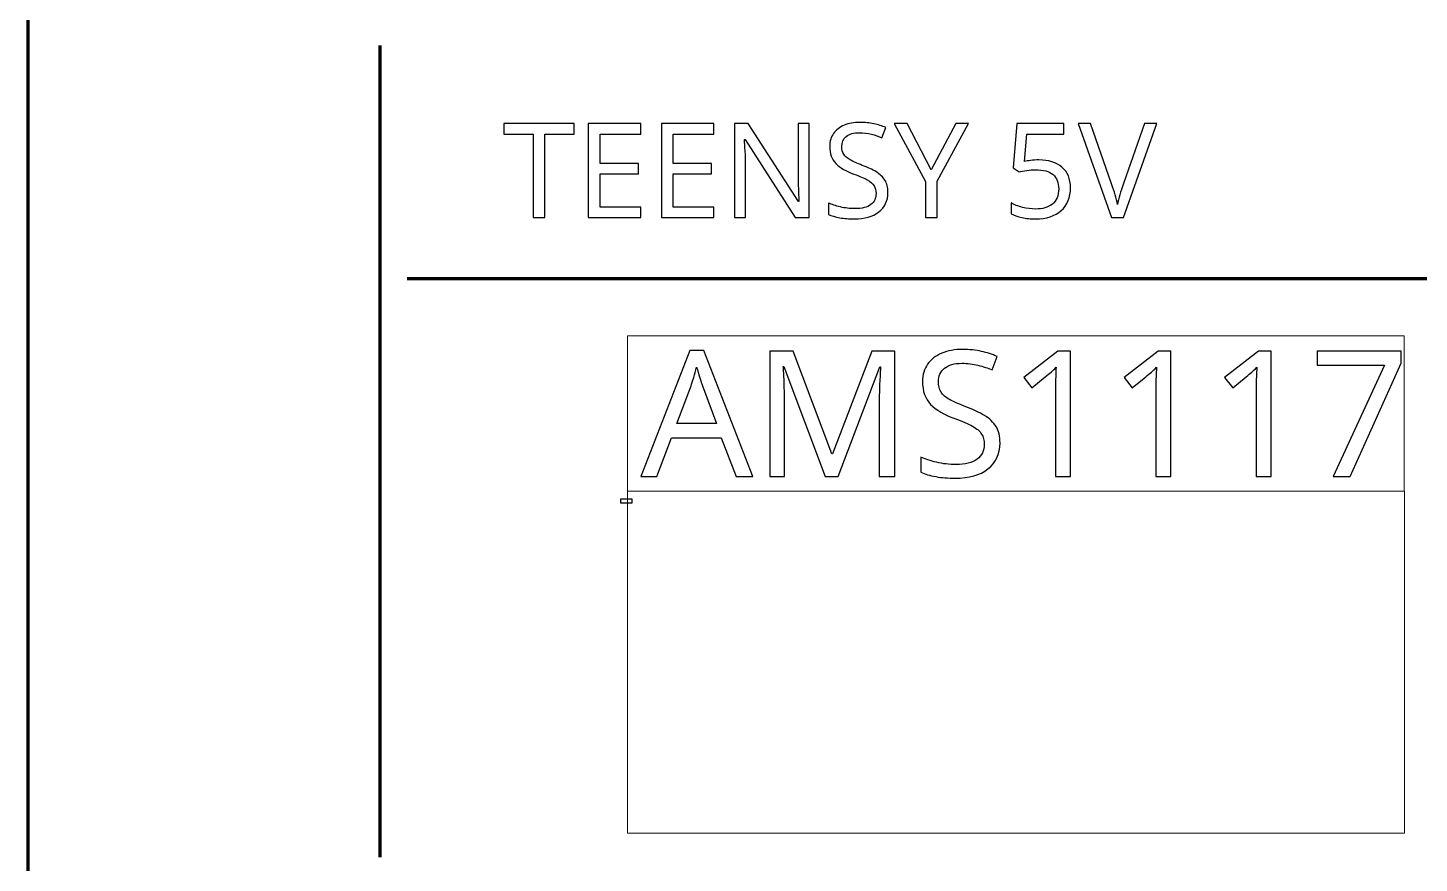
# Model space of a CAD drawing. Header units: inches. Extents: x -6.7 to 20.3, y -5.6 to 12.6.
# Drawn here: x -5.443 to -3.68, y 0.244 to 1.302 of the extents above; entities that cross this region are included whole.
import ezdxf
from ezdxf.lldxf.tags import DXFTag

# ---------------------------------------------------------------- set-up
doc = ezdxf.new("R2010")
doc.units = ezdxf.units.IN
doc.header["$MEASUREMENT"] = 0
doc.header["$XCLIPFRAME"] = 2
doc.layers.add('Layer 1', color=7, linetype='Continuous')
tags = doc.linetypes.add('New Line9', pattern=[1.5, 1, -0.5]).pattern_tags.tags
tags[6:7] = [DXFTag(74, 4), DXFTag(75, 0), DXFTag(340, '0'), DXFTag(46, 1.0), DXFTag(50, 0.0), DXFTag(44, 0.0), DXFTag(45, 0.0)]
tags[4:5] = [DXFTag(74, 4), DXFTag(75, 0), DXFTag(340, '0'), DXFTag(46, 1.0), DXFTag(50, 0.0), DXFTag(44, 0.0), DXFTag(45, 0.0)]
picture_1 = doc.add_image_def('image8.jpg', size_in_pixel=(511, 218))

msp = doc.modelspace()

# ---------------------------------------------------------------- linework, layer by layer
at = {"layer": 'Layer 1', "color": 250, "lineweight": 70}
msp.add_lwpolyline([(-5.4427, -0.8147), (5.5809, -0.8147), (5.5809, 6.6656), (-5.4427, 6.6656), (-5.4427, -0.8147)], close=True, dxfattribs=at)
at = {"layer": 'Layer 1', "color": 114, "linetype": 'New Line9', "lineweight": 18}
msp.add_lwpolyline([(-4.6832, 0.7148), (-3.6993, 0.7148), (-3.6993, 0.9117), (-4.6832, 0.9117), (-4.6832, 0.7148)], close=True, dxfattribs=at)
at = {"layer": 'Layer 1', "color": 250, "lineweight": 18}
msp.add_lwpolyline([(-4.6832, 0.2818), (-3.699, 0.2818), (-3.699, 0.7148), (-4.6832, 0.7148), (-4.6832, 0.2818)], close=True, dxfattribs=at)
at = {"layer": 'Layer 1', "color": 144, "lineweight": 9}
msp.add_open_spline([(-5.4427, -0.7163), (-5.4427, -0.7163), (-5.4427, 7.1162), (-5.4427, 7.1162)], degree=3, dxfattribs=at)
at = {"layer": 'Layer 1', "color": 142, "lineweight": 211}
msp.add_open_spline([(-4.9966, 0.2514), (-4.9966, 0.2514), (-4.9966, 1.2793), (-4.9966, 1.2793)], degree=3, dxfattribs=at)
at = {"layer": 'Layer 1', "color": 250}
for points, knots in [([(-4.3533, 1.0932), (-4.3533, 1.0826), (-4.3571, 1.0744), (-4.3648, 1.0685), (-4.3725, 1.0626), (-4.3828, 1.0597), (-4.3958, 1.0597), (-4.4025, 1.0597), (-4.4086, 1.0602), (-4.4143, 1.0612), (-4.42, 1.0622), (-4.4247, 1.0636), (-4.4285, 1.0654), (-4.4285, 1.0654), (-4.4285, 1.0797), (-4.4285, 1.0797), (-4.4245, 1.0779), (-4.4195, 1.0763), (-4.4135, 1.0749), (-4.4076, 1.0734), (-4.4015, 1.0727), (-4.3951, 1.0727), (-4.3862, 1.0727), (-4.3795, 1.0744), (-4.375, 1.0779), (-4.3705, 1.0813), (-4.3683, 1.086), (-4.3683, 1.0919), (-4.3683, 1.0958), (-4.3691, 1.099), (-4.3708, 1.1017), (-4.3725, 1.1044), (-4.3753, 1.1068), (-4.3794, 1.1091), (-4.3834, 1.1114), (-4.3891, 1.1138), (-4.3963, 1.1164), (-4.4064, 1.12), (-4.414, 1.1245), (-4.4192, 1.1299), (-4.4244, 1.1352), (-4.427, 1.1425), (-4.427, 1.1517), (-4.427, 1.158), (-4.4253, 1.1635), (-4.4221, 1.168), (-4.4189, 1.1725), (-4.4144, 1.1759), (-4.4087, 1.1784), (-4.403, 1.1808), (-4.3964, 1.182), (-4.389, 1.182), (-4.3824, 1.182), (-4.3764, 1.1814), (-4.371, 1.1802), (-4.3655, 1.179), (-4.3606, 1.1774), (-4.3561, 1.1754), (-4.3561, 1.1754), (-4.3608, 1.1625), (-4.3608, 1.1625), (-4.3649, 1.1643), (-4.3694, 1.1658), (-4.3742, 1.167), (-4.379, 1.1683), (-4.3841, 1.1689), (-4.3893, 1.1689), (-4.3967, 1.1689), (-4.4023, 1.1673), (-4.4061, 1.1641), (-4.4099, 1.161), (-4.4118, 1.1568), (-4.4118, 1.1515), (-4.4118, 1.1475), (-4.411, 1.1442), (-4.4093, 1.1415), (-4.4076, 1.1389), (-4.4049, 1.1365), (-4.4011, 1.1344), (-4.3973, 1.1323), (-4.3922, 1.13), (-4.3858, 1.1275), (-4.3788, 1.125), (-4.3729, 1.1222), (-4.368, 1.1193), (-4.3632, 1.1163), (-4.3595, 1.1128), (-4.357, 1.1087), (-4.3545, 1.1046), (-4.3533, 1.0994), (-4.3533, 1.0932)], [0, 0, 0, 0, 0.033333, 0.033333, 0.033333, 0.066667, 0.066667, 0.066667, 0.1, 0.1, 0.1, 0.133333, 0.133333, 0.133333, 0.166667, 0.166667, 0.166667, 0.2, 0.2, 0.2, 0.233333, 0.233333, 0.233333, 0.266667, 0.266667, 0.266667, 0.3, 0.3, 0.3, 0.333333, 0.333333, 0.333333, 0.366667, 0.366667, 0.366667, 0.4, 0.4, 0.4, 0.433333, 0.433333, 0.433333, 0.466667, 0.466667, 0.466667, 0.5, 0.5, 0.5, 0.533333, 0.533333, 0.533333, 0.566667, 0.566667, 0.566667, 0.6, 0.6, 0.6, 0.633333, 0.633333, 0.633333, 0.666667, 0.666667, 0.666667, 0.7, 0.7, 0.7, 0.733333, 0.733333, 0.733333, 0.766667, 0.766667, 0.766667, 0.8, 0.8, 0.8, 0.833333, 0.833333, 0.833333, 0.866667, 0.866667, 0.866667, 0.9, 0.9, 0.9, 0.933333, 0.933333, 0.933333, 0.966667, 0.966667, 0.966667, 1, 1, 1, 1]), ([(-4.7878, 1.0614), (-4.7878, 1.0614), (-4.8028, 1.0614), (-4.8028, 1.0614), (-4.8028, 1.0614), (-4.8028, 1.1672), (-4.8028, 1.1672), (-4.8028, 1.1672), (-4.84, 1.1672), (-4.84, 1.1672), (-4.84, 1.1672), (-4.84, 1.1804), (-4.84, 1.1804), (-4.84, 1.1804), (-4.7508, 1.1804), (-4.7508, 1.1804), (-4.7508, 1.1804), (-4.7508, 1.1672), (-4.7508, 1.1672), (-4.7508, 1.1672), (-4.7878, 1.1672), (-4.7878, 1.1672), (-4.7878, 1.1672), (-4.7878, 1.0614), (-4.7878, 1.0614)], [0, 0, 0, 0, 0.125, 0.125, 0.125, 0.25, 0.25, 0.25, 0.375, 0.375, 0.375, 0.5, 0.5, 0.5, 0.625, 0.625, 0.625, 0.75, 0.75, 0.75, 0.875, 0.875, 0.875, 1, 1, 1, 1]), ([(-4.6663, 1.0614), (-4.6663, 1.0614), (-4.7328, 1.0614), (-4.7328, 1.0614), (-4.7328, 1.0614), (-4.7328, 1.1804), (-4.7328, 1.1804), (-4.7328, 1.1804), (-4.6663, 1.1804), (-4.6663, 1.1804), (-4.6663, 1.1804), (-4.6663, 1.1672), (-4.6663, 1.1672), (-4.6663, 1.1672), (-4.7178, 1.1672), (-4.7178, 1.1672), (-4.7178, 1.1672), (-4.7178, 1.13), (-4.7178, 1.13), (-4.7178, 1.13), (-4.6693, 1.13), (-4.6693, 1.13), (-4.6693, 1.13), (-4.6693, 1.117), (-4.6693, 1.117), (-4.6693, 1.117), (-4.7178, 1.117), (-4.7178, 1.117), (-4.7178, 1.117), (-4.7178, 1.0745), (-4.7178, 1.0745), (-4.7178, 1.0745), (-4.6663, 1.0745), (-4.6663, 1.0745), (-4.6663, 1.0745), (-4.6663, 1.0614), (-4.6663, 1.0614)], [0, 0, 0, 0, 0.083333, 0.083333, 0.083333, 0.166667, 0.166667, 0.166667, 0.25, 0.25, 0.25, 0.333333, 0.333333, 0.333333, 0.416667, 0.416667, 0.416667, 0.5, 0.5, 0.5, 0.583333, 0.583333, 0.583333, 0.666667, 0.666667, 0.666667, 0.75, 0.75, 0.75, 0.833333, 0.833333, 0.833333, 0.916667, 0.916667, 0.916667, 1, 1, 1, 1]), ([(-4.5736, 1.0614), (-4.5736, 1.0614), (-4.6401, 1.0614), (-4.6401, 1.0614), (-4.6401, 1.0614), (-4.6401, 1.1804), (-4.6401, 1.1804), (-4.6401, 1.1804), (-4.5736, 1.1804), (-4.5736, 1.1804), (-4.5736, 1.1804), (-4.5736, 1.1672), (-4.5736, 1.1672), (-4.5736, 1.1672), (-4.6251, 1.1672), (-4.6251, 1.1672), (-4.6251, 1.1672), (-4.6251, 1.13), (-4.6251, 1.13), (-4.6251, 1.13), (-4.5766, 1.13), (-4.5766, 1.13), (-4.5766, 1.13), (-4.5766, 1.117), (-4.5766, 1.117), (-4.5766, 1.117), (-4.6251, 1.117), (-4.6251, 1.117), (-4.6251, 1.117), (-4.6251, 1.0745), (-4.6251, 1.0745), (-4.6251, 1.0745), (-4.5736, 1.0745), (-4.5736, 1.0745), (-4.5736, 1.0745), (-4.5736, 1.0614), (-4.5736, 1.0614)], [0, 0, 0, 0, 0.083333, 0.083333, 0.083333, 0.166667, 0.166667, 0.166667, 0.25, 0.25, 0.25, 0.333333, 0.333333, 0.333333, 0.416667, 0.416667, 0.416667, 0.5, 0.5, 0.5, 0.583333, 0.583333, 0.583333, 0.666667, 0.666667, 0.666667, 0.75, 0.75, 0.75, 0.833333, 0.833333, 0.833333, 0.916667, 0.916667, 0.916667, 1, 1, 1, 1]), ([(-4.4531, 1.0614), (-4.4531, 1.0614), (-4.4706, 1.0614), (-4.4706, 1.0614), (-4.4706, 1.0614), (-4.5343, 1.1602), (-4.5343, 1.1602), (-4.5343, 1.1602), (-4.535, 1.1602), (-4.535, 1.1602), (-4.5347, 1.1563), (-4.5345, 1.1515), (-4.5341, 1.1457), (-4.5338, 1.1399), (-4.5336, 1.134), (-4.5336, 1.1279), (-4.5336, 1.1279), (-4.5336, 1.0614), (-4.5336, 1.0614), (-4.5336, 1.0614), (-4.5475, 1.0614), (-4.5475, 1.0614), (-4.5475, 1.0614), (-4.5475, 1.1804), (-4.5475, 1.1804), (-4.5475, 1.1804), (-4.5301, 1.1804), (-4.5301, 1.1804), (-4.5301, 1.1804), (-4.4666, 1.0819), (-4.4666, 1.0819), (-4.4666, 1.0819), (-4.466, 1.0819), (-4.466, 1.0819), (-4.4661, 1.0836), (-4.4662, 1.0863), (-4.4664, 1.0899), (-4.4665, 1.0934), (-4.4667, 1.0973), (-4.4669, 1.1015), (-4.467, 1.1058), (-4.4671, 1.1096), (-4.4671, 1.1132), (-4.4671, 1.1132), (-4.4671, 1.1804), (-4.4671, 1.1804), (-4.4671, 1.1804), (-4.4531, 1.1804), (-4.4531, 1.1804), (-4.4531, 1.1804), (-4.4531, 1.0614), (-4.4531, 1.0614)], [0, 0, 0, 0, 0.058824, 0.058824, 0.058824, 0.117647, 0.117647, 0.117647, 0.176471, 0.176471, 0.176471, 0.235294, 0.235294, 0.235294, 0.294118, 0.294118, 0.294118, 0.352941, 0.352941, 0.352941, 0.411765, 0.411765, 0.411765, 0.470588, 0.470588, 0.470588, 0.529412, 0.529412, 0.529412, 0.588235, 0.588235, 0.588235, 0.647059, 0.647059, 0.647059, 0.705882, 0.705882, 0.705882, 0.764706, 0.764706, 0.764706, 0.823529, 0.823529, 0.823529, 0.882353, 0.882353, 0.882353, 0.941176, 0.941176, 0.941176, 1, 1, 1, 1]), ([(-4.2983, 1.1219), (-4.2983, 1.1219), (-4.2673, 1.1804), (-4.2673, 1.1804), (-4.2673, 1.1804), (-4.2511, 1.1804), (-4.2511, 1.1804), (-4.2511, 1.1804), (-4.2908, 1.1075), (-4.2908, 1.1075), (-4.2908, 1.1075), (-4.2908, 1.0614), (-4.2908, 1.0614), (-4.2908, 1.0614), (-4.3058, 1.0614), (-4.3058, 1.0614), (-4.3058, 1.0614), (-4.3058, 1.1069), (-4.3058, 1.1069), (-4.3058, 1.1069), (-4.3455, 1.1804), (-4.3455, 1.1804), (-4.3455, 1.1804), (-4.3291, 1.1804), (-4.3291, 1.1804), (-4.3291, 1.1804), (-4.2983, 1.1219), (-4.2983, 1.1219)], [0, 0, 0, 0, 0.111111, 0.111111, 0.111111, 0.222222, 0.222222, 0.222222, 0.333333, 0.333333, 0.333333, 0.444444, 0.444444, 0.444444, 0.555556, 0.555556, 0.555556, 0.666667, 0.666667, 0.666667, 0.777778, 0.777778, 0.777778, 0.888889, 0.888889, 0.888889, 1, 1, 1, 1]), ([(-4.162, 1.1344), (-4.1497, 1.1344), (-4.14, 1.1313), (-4.1328, 1.1252), (-4.1256, 1.1191), (-4.122, 1.1105), (-4.122, 1.0994), (-4.122, 1.087), (-4.1259, 1.0773), (-4.1337, 1.0703), (-4.1415, 1.0632), (-4.1525, 1.0597), (-4.1665, 1.0597), (-4.1726, 1.0597), (-4.1783, 1.0603), (-4.1837, 1.0614), (-4.1891, 1.0625), (-4.1936, 1.0641), (-4.1973, 1.0662), (-4.1973, 1.0662), (-4.1973, 1.08), (-4.1973, 1.08), (-4.1933, 1.0776), (-4.1884, 1.0757), (-4.1827, 1.0743), (-4.177, 1.0729), (-4.1715, 1.0722), (-4.1663, 1.0722), (-4.1575, 1.0722), (-4.1504, 1.0743), (-4.145, 1.0785), (-4.1397, 1.0826), (-4.137, 1.0891), (-4.137, 1.0979), (-4.137, 1.1056), (-4.1393, 1.1116), (-4.1441, 1.1158), (-4.1489, 1.12), (-4.1565, 1.122), (-4.1668, 1.122), (-4.1699, 1.122), (-4.1735, 1.1218), (-4.1775, 1.1212), (-4.1815, 1.1206), (-4.1847, 1.1201), (-4.1871, 1.1195), (-4.1871, 1.1195), (-4.1945, 1.1242), (-4.1945, 1.1242), (-4.1945, 1.1242), (-4.19, 1.1804), (-4.19, 1.1804), (-4.19, 1.1804), (-4.1303, 1.1804), (-4.1303, 1.1804), (-4.1303, 1.1804), (-4.1303, 1.167), (-4.1303, 1.167), (-4.1303, 1.167), (-4.1775, 1.167), (-4.1775, 1.167), (-4.1775, 1.167), (-4.1803, 1.1325), (-4.1803, 1.1325), (-4.1784, 1.1329), (-4.1758, 1.1333), (-4.1726, 1.1337), (-4.1694, 1.1341), (-4.1658, 1.1344), (-4.162, 1.1344)], [0, 0, 0, 0, 0.043478, 0.043478, 0.043478, 0.086957, 0.086957, 0.086957, 0.130435, 0.130435, 0.130435, 0.173913, 0.173913, 0.173913, 0.217391, 0.217391, 0.217391, 0.26087, 0.26087, 0.26087, 0.304348, 0.304348, 0.304348, 0.347826, 0.347826, 0.347826, 0.391304, 0.391304, 0.391304, 0.434783, 0.434783, 0.434783, 0.478261, 0.478261, 0.478261, 0.521739, 0.521739, 0.521739, 0.565217, 0.565217, 0.565217, 0.608696, 0.608696, 0.608696, 0.652174, 0.652174, 0.652174, 0.695652, 0.695652, 0.695652, 0.73913, 0.73913, 0.73913, 0.782609, 0.782609, 0.782609, 0.826087, 0.826087, 0.826087, 0.869565, 0.869565, 0.869565, 0.913043, 0.913043, 0.913043, 0.956522, 0.956522, 0.956522, 1, 1, 1, 1]), ([(-4.0125, 1.1804), (-4.0125, 1.1804), (-4.055, 1.0614), (-4.055, 1.0614), (-4.055, 1.0614), (-4.07, 1.0614), (-4.07, 1.0614), (-4.07, 1.0614), (-4.1125, 1.1804), (-4.1125, 1.1804), (-4.1125, 1.1804), (-4.0968, 1.1804), (-4.0968, 1.1804), (-4.0968, 1.1804), (-4.07, 1.104), (-4.07, 1.104), (-4.0682, 1.0991), (-4.0667, 1.0946), (-4.0655, 1.0903), (-4.0642, 1.086), (-4.0632, 1.0819), (-4.0625, 1.078), (-4.0617, 1.0819), (-4.0607, 1.086), (-4.0595, 1.0904), (-4.0582, 1.0947), (-4.0567, 1.0994), (-4.055, 1.1044), (-4.055, 1.1044), (-4.0283, 1.1804), (-4.0283, 1.1804), (-4.0283, 1.1804), (-4.0125, 1.1804), (-4.0125, 1.1804)], [0, 0, 0, 0, 0.090909, 0.090909, 0.090909, 0.181818, 0.181818, 0.181818, 0.272727, 0.272727, 0.272727, 0.363636, 0.363636, 0.363636, 0.454545, 0.454545, 0.454545, 0.545455, 0.545455, 0.545455, 0.636364, 0.636364, 0.636364, 0.727273, 0.727273, 0.727273, 0.818182, 0.818182, 0.818182, 0.909091, 0.909091, 0.909091, 1, 1, 1, 1]), ([(-4.5453, 0.7336), (-4.5453, 0.7336), (-4.5644, 0.7827), (-4.5644, 0.7827), (-4.5644, 0.7827), (-4.6273, 0.7827), (-4.6273, 0.7827), (-4.6273, 0.7827), (-4.6462, 0.7336), (-4.6462, 0.7336), (-4.6462, 0.7336), (-4.6664, 0.7336), (-4.6664, 0.7336), (-4.6664, 0.7336), (-4.6044, 0.8929), (-4.6044, 0.8929), (-4.6044, 0.8929), (-4.5864, 0.8929), (-4.5864, 0.8929), (-4.5864, 0.8929), (-4.5246, 0.7336), (-4.5246, 0.7336), (-4.5246, 0.7336), (-4.5453, 0.7336), (-4.5453, 0.7336)], [0, 0, 0, 0, 0.125, 0.125, 0.125, 0.25, 0.25, 0.25, 0.375, 0.375, 0.375, 0.5, 0.5, 0.5, 0.625, 0.625, 0.625, 0.75, 0.75, 0.75, 0.875, 0.875, 0.875, 1, 1, 1, 1]), ([(-4.4328, 0.7336), (-4.4328, 0.7336), (-4.485, 0.8727), (-4.485, 0.8727), (-4.485, 0.8727), (-4.4859, 0.8727), (-4.4859, 0.8727), (-4.4855, 0.8681), (-4.4851, 0.8619), (-4.4848, 0.8541), (-4.4845, 0.8463), (-4.4844, 0.8382), (-4.4844, 0.8298), (-4.4844, 0.8298), (-4.4844, 0.7336), (-4.4844, 0.7336), (-4.4844, 0.7336), (-4.5028, 0.7336), (-4.5028, 0.7336), (-4.5028, 0.7336), (-4.5028, 0.8922), (-4.5028, 0.8922), (-4.5028, 0.8922), (-4.4733, 0.8922), (-4.4733, 0.8922), (-4.4733, 0.8922), (-4.4244, 0.7622), (-4.4244, 0.7622), (-4.4244, 0.7622), (-4.4235, 0.7622), (-4.4235, 0.7622), (-4.4235, 0.7622), (-4.3737, 0.8922), (-4.3737, 0.8922), (-4.3737, 0.8922), (-4.3444, 0.8922), (-4.3444, 0.8922), (-4.3444, 0.8922), (-4.3444, 0.7336), (-4.3444, 0.7336), (-4.3444, 0.7336), (-4.3642, 0.7336), (-4.3642, 0.7336), (-4.3642, 0.7336), (-4.3642, 0.8311), (-4.3642, 0.8311), (-4.3642, 0.8388), (-4.364, 0.8465), (-4.3636, 0.854), (-4.3632, 0.8616), (-4.3629, 0.8677), (-4.3626, 0.8725), (-4.3626, 0.8725), (-4.3635, 0.8725), (-4.3635, 0.8725), (-4.3635, 0.8725), (-4.4164, 0.7336), (-4.4164, 0.7336), (-4.4164, 0.7336), (-4.4328, 0.7336), (-4.4328, 0.7336)], [0, 0, 0, 0, 0.05, 0.05, 0.05, 0.1, 0.1, 0.1, 0.15, 0.15, 0.15, 0.2, 0.2, 0.2, 0.25, 0.25, 0.25, 0.3, 0.3, 0.3, 0.35, 0.35, 0.35, 0.4, 0.4, 0.4, 0.45, 0.45, 0.45, 0.5, 0.5, 0.5, 0.55, 0.55, 0.55, 0.6, 0.6, 0.6, 0.65, 0.65, 0.65, 0.7, 0.7, 0.7, 0.75, 0.75, 0.75, 0.8, 0.8, 0.8, 0.85, 0.85, 0.85, 0.9, 0.9, 0.9, 0.95, 0.95, 0.95, 1, 1, 1, 1]), ([(-4.2113, 0.776), (-4.2113, 0.7619), (-4.2164, 0.751), (-4.2266, 0.7431), (-4.2368, 0.7353), (-4.2506, 0.7314), (-4.2679, 0.7314), (-4.2768, 0.7314), (-4.2851, 0.732), (-4.2926, 0.7334), (-4.3002, 0.7347), (-4.3065, 0.7365), (-4.3115, 0.7389), (-4.3115, 0.7389), (-4.3115, 0.758), (-4.3115, 0.758), (-4.3062, 0.7556), (-4.2995, 0.7535), (-4.2916, 0.7516), (-4.2837, 0.7496), (-4.2755, 0.7487), (-4.2671, 0.7487), (-4.2552, 0.7487), (-4.2463, 0.751), (-4.2403, 0.7556), (-4.2343, 0.7602), (-4.2313, 0.7664), (-4.2313, 0.7742), (-4.2313, 0.7794), (-4.2324, 0.7838), (-4.2346, 0.7873), (-4.2368, 0.7909), (-4.2406, 0.7942), (-4.2461, 0.7972), (-4.2515, 0.8003), (-4.259, 0.8035), (-4.2686, 0.8069), (-4.2821, 0.8118), (-4.2923, 0.8178), (-4.2992, 0.8249), (-4.306, 0.832), (-4.3095, 0.8417), (-4.3095, 0.854), (-4.3095, 0.8625), (-4.3073, 0.8697), (-4.303, 0.8757), (-4.2988, 0.8817), (-4.2928, 0.8863), (-4.2852, 0.8896), (-4.2775, 0.8928), (-4.2688, 0.8945), (-4.2588, 0.8945), (-4.2501, 0.8945), (-4.2421, 0.8936), (-4.2348, 0.892), (-4.2276, 0.8904), (-4.221, 0.8882), (-4.2151, 0.8856), (-4.2151, 0.8856), (-4.2213, 0.8685), (-4.2213, 0.8685), (-4.2268, 0.8708), (-4.2327, 0.8728), (-4.2392, 0.8745), (-4.2456, 0.8761), (-4.2523, 0.8769), (-4.2593, 0.8769), (-4.2692, 0.8769), (-4.2767, 0.8748), (-4.2817, 0.8706), (-4.2868, 0.8663), (-4.2893, 0.8608), (-4.2893, 0.8538), (-4.2893, 0.8485), (-4.2882, 0.844), (-4.2859, 0.8405), (-4.2837, 0.8369), (-4.2801, 0.8337), (-4.2751, 0.8309), (-4.27, 0.8281), (-4.2632, 0.8251), (-4.2546, 0.8218), (-4.2453, 0.8184), (-4.2374, 0.8147), (-4.2309, 0.8108), (-4.2245, 0.8069), (-4.2196, 0.8022), (-4.2163, 0.7967), (-4.2129, 0.7912), (-4.2113, 0.7843), (-4.2113, 0.776)], [0, 0, 0, 0, 0.033333, 0.033333, 0.033333, 0.066667, 0.066667, 0.066667, 0.1, 0.1, 0.1, 0.133333, 0.133333, 0.133333, 0.166667, 0.166667, 0.166667, 0.2, 0.2, 0.2, 0.233333, 0.233333, 0.233333, 0.266667, 0.266667, 0.266667, 0.3, 0.3, 0.3, 0.333333, 0.333333, 0.333333, 0.366667, 0.366667, 0.366667, 0.4, 0.4, 0.4, 0.433333, 0.433333, 0.433333, 0.466667, 0.466667, 0.466667, 0.5, 0.5, 0.5, 0.533333, 0.533333, 0.533333, 0.566667, 0.566667, 0.566667, 0.6, 0.6, 0.6, 0.633333, 0.633333, 0.633333, 0.666667, 0.666667, 0.666667, 0.7, 0.7, 0.7, 0.733333, 0.733333, 0.733333, 0.766667, 0.766667, 0.766667, 0.8, 0.8, 0.8, 0.833333, 0.833333, 0.833333, 0.866667, 0.866667, 0.866667, 0.9, 0.9, 0.9, 0.933333, 0.933333, 0.933333, 0.966667, 0.966667, 0.966667, 1, 1, 1, 1]), ([(-4.1219, 0.7336), (-4.1219, 0.7336), (-4.1411, 0.7336), (-4.1411, 0.7336), (-4.1411, 0.7336), (-4.1411, 0.8445), (-4.1411, 0.8445), (-4.1411, 0.8508), (-4.141, 0.8559), (-4.1408, 0.8598), (-4.1407, 0.8636), (-4.1405, 0.8676), (-4.1402, 0.8718), (-4.1425, 0.8694), (-4.1447, 0.8674), (-4.1466, 0.8658), (-4.1485, 0.8642), (-4.151, 0.8621), (-4.1539, 0.8596), (-4.1539, 0.8596), (-4.1708, 0.8458), (-4.1708, 0.8458), (-4.1708, 0.8458), (-4.181, 0.8589), (-4.181, 0.8589), (-4.181, 0.8589), (-4.1382, 0.8922), (-4.1382, 0.8922), (-4.1382, 0.8922), (-4.1219, 0.8922), (-4.1219, 0.8922), (-4.1219, 0.8922), (-4.1219, 0.7336), (-4.1219, 0.7336)], [0, 0, 0, 0, 0.090909, 0.090909, 0.090909, 0.181818, 0.181818, 0.181818, 0.272727, 0.272727, 0.272727, 0.363636, 0.363636, 0.363636, 0.454545, 0.454545, 0.454545, 0.545455, 0.545455, 0.545455, 0.636364, 0.636364, 0.636364, 0.727273, 0.727273, 0.727273, 0.818182, 0.818182, 0.818182, 0.909091, 0.909091, 0.909091, 1, 1, 1, 1]), ([(-3.9948, 0.7336), (-3.9948, 0.7336), (-4.0139, 0.7336), (-4.0139, 0.7336), (-4.0139, 0.7336), (-4.0139, 0.8445), (-4.0139, 0.8445), (-4.0139, 0.8508), (-4.0139, 0.8559), (-4.0137, 0.8598), (-4.0136, 0.8636), (-4.0133, 0.8676), (-4.0131, 0.8718), (-4.0154, 0.8694), (-4.0176, 0.8674), (-4.0195, 0.8658), (-4.0214, 0.8642), (-4.0239, 0.8621), (-4.0268, 0.8596), (-4.0268, 0.8596), (-4.0437, 0.8458), (-4.0437, 0.8458), (-4.0437, 0.8458), (-4.0539, 0.8589), (-4.0539, 0.8589), (-4.0539, 0.8589), (-4.0111, 0.8922), (-4.0111, 0.8922), (-4.0111, 0.8922), (-3.9948, 0.8922), (-3.9948, 0.8922), (-3.9948, 0.8922), (-3.9948, 0.7336), (-3.9948, 0.7336)], [0, 0, 0, 0, 0.090909, 0.090909, 0.090909, 0.181818, 0.181818, 0.181818, 0.272727, 0.272727, 0.272727, 0.363636, 0.363636, 0.363636, 0.454545, 0.454545, 0.454545, 0.545455, 0.545455, 0.545455, 0.636364, 0.636364, 0.636364, 0.727273, 0.727273, 0.727273, 0.818182, 0.818182, 0.818182, 0.909091, 0.909091, 0.909091, 1, 1, 1, 1]), ([(-3.8677, 0.7336), (-3.8677, 0.7336), (-3.8868, 0.7336), (-3.8868, 0.7336), (-3.8868, 0.7336), (-3.8868, 0.8445), (-3.8868, 0.8445), (-3.8868, 0.8508), (-3.8868, 0.8559), (-3.8866, 0.8598), (-3.8865, 0.8636), (-3.8862, 0.8676), (-3.8859, 0.8718), (-3.8883, 0.8694), (-3.8905, 0.8674), (-3.8924, 0.8658), (-3.8943, 0.8642), (-3.8968, 0.8621), (-3.8997, 0.8596), (-3.8997, 0.8596), (-3.9166, 0.8458), (-3.9166, 0.8458), (-3.9166, 0.8458), (-3.9268, 0.8589), (-3.9268, 0.8589), (-3.9268, 0.8589), (-3.8839, 0.8922), (-3.8839, 0.8922), (-3.8839, 0.8922), (-3.8677, 0.8922), (-3.8677, 0.8922), (-3.8677, 0.8922), (-3.8677, 0.7336), (-3.8677, 0.7336)], [0, 0, 0, 0, 0.090909, 0.090909, 0.090909, 0.181818, 0.181818, 0.181818, 0.272727, 0.272727, 0.272727, 0.363636, 0.363636, 0.363636, 0.454545, 0.454545, 0.454545, 0.545455, 0.545455, 0.545455, 0.636364, 0.636364, 0.636364, 0.727273, 0.727273, 0.727273, 0.818182, 0.818182, 0.818182, 0.909091, 0.909091, 0.909091, 1, 1, 1, 1]), ([(-3.7893, 0.7336), (-3.7893, 0.7336), (-3.7242, 0.8745), (-3.7242, 0.8745), (-3.7242, 0.8745), (-3.8097, 0.8745), (-3.8097, 0.8745), (-3.8097, 0.8745), (-3.8097, 0.8922), (-3.8097, 0.8922), (-3.8097, 0.8922), (-3.7033, 0.8922), (-3.7033, 0.8922), (-3.7033, 0.8922), (-3.7033, 0.8771), (-3.7033, 0.8771), (-3.7033, 0.8771), (-3.7677, 0.7336), (-3.7677, 0.7336), (-3.7677, 0.7336), (-3.7893, 0.7336), (-3.7893, 0.7336)], [0, 0, 0, 0, 0.142857, 0.142857, 0.142857, 0.285714, 0.285714, 0.285714, 0.428571, 0.428571, 0.428571, 0.571429, 0.571429, 0.571429, 0.714286, 0.714286, 0.714286, 0.857143, 0.857143, 0.857143, 1, 1, 1, 1]), ([(-4.5882, 0.8485), (-4.5886, 0.8496), (-4.5893, 0.8518), (-4.5904, 0.8549), (-4.5914, 0.858), (-4.5924, 0.8612), (-4.5934, 0.8646), (-4.5943, 0.8679), (-4.5951, 0.8705), (-4.5957, 0.8722), (-4.5968, 0.8676), (-4.5979, 0.8632), (-4.5993, 0.8588), (-4.6006, 0.8544), (-4.6017, 0.851), (-4.6026, 0.8485), (-4.6026, 0.8485), (-4.6206, 0.8005), (-4.6206, 0.8005), (-4.6206, 0.8005), (-4.5704, 0.8005), (-4.5704, 0.8005), (-4.5704, 0.8005), (-4.5882, 0.8485), (-4.5882, 0.8485)], [0, 0, 0, 0, 0.125, 0.125, 0.125, 0.25, 0.25, 0.25, 0.375, 0.375, 0.375, 0.5, 0.5, 0.5, 0.625, 0.625, 0.625, 0.75, 0.75, 0.75, 0.875, 0.875, 0.875, 1, 1, 1, 1])]:
    msp.add_open_spline(points, degree=3, knots=knots, dxfattribs=at)
at = {"layer": 'Layer 1', "color": 142, "lineweight": 70}
msp.add_open_spline([(-4.9622, 0.9842), (-4.9622, 0.9842), (-2.0053, 0.9842), (-2.0053, 0.9842)], degree=3, dxfattribs=at)

# ---------------------------------------------------------------- pictures from other files: only their frames are drawn
at = {"layer": 'Layer 1', "color": 250}
image = msp.add_image(picture_1, insert=(-4.6834, 0.289), size_in_units=(0.9767, 0.418), dxfattribs=at)
image.set_boundary_path([(-4.68, 0.29), (2.42, 3.33)])

doc.saveas('drawing.dxf')
